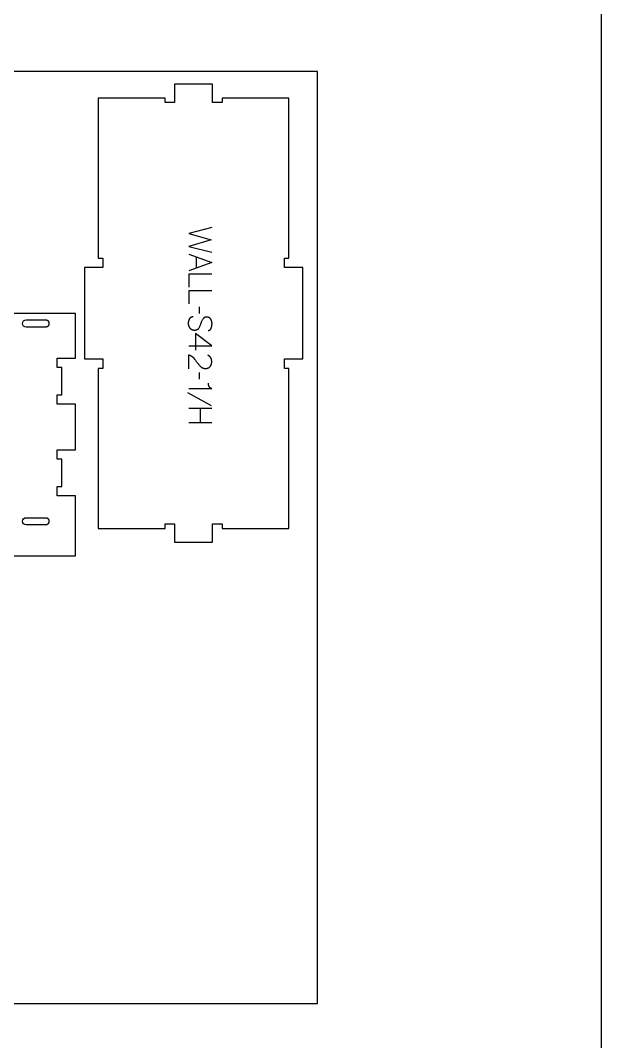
# Model space of a CAD drawing. Extents: x -20252 to -17068, y -19593 to -11999.
# Drawn here: x -17828 to -17068, y -15293 to -13956 of the extents above; entities that cross this region are included whole.
import ezdxf

# ---------------------------------------------------------------- set-up
doc = ezdxf.new("R2010")
doc.units = 0
for name, color, linetype in [('0_SHEET_SPRUCEPLY_2440X122', 1, 'CONTINUOUS'), ('1_ANYTOOL_1MMDEEP_LABELS_S', 2, 'CONTINUOUS'), ('3_ANYTOOL_CUTTHROUGH_INSID', 4, 'CONTINUOUS'), ('4_ANYTOOL_CUTTHROUGH_OUTSI', 5, 'CONTINUOUS'), ('DONOTCUT', 18, 'CONTINUOUS')]:
    doc.layers.add(name, color=color, linetype=linetype)

msp = doc.modelspace()

# ---------------------------------------------------------------- linework, layer by layer
at = {"layer": '0_SHEET_SPRUCEPLY_2440X122'}
msp.add_lwpolyline([(-19879.9, -14023.3), (-19879.9, -15243.3), (-17439.9, -15243.3), (-17439.9, -14023.3)], close=True, dxfattribs=at)
at = {"layer": '1_ANYTOOL_1MMDEEP_LABELS_S'}
for points in [[(-17578.1, -14227.4), (-17608.1, -14235.1), (-17579, -14243.6), (-17608.1, -14252.1), (-17578.1, -14259.6)], [(-17608.1, -14262.1), (-17578.1, -14273), (-17608.1, -14284.1)], [(-17598.5, -14265.6), (-17598.5, -14280.5)], [(-17578.1, -14288.4), (-17608.1, -14288.4), (-17608.1, -14305.5)], [(-17578.1, -14310.2), (-17608.1, -14310.2), (-17608.1, -14327.3)], [(-17594.2, -14339.9), (-17594.3, -14331.1)], [(-17582.7, -14362.2), (-17582.5, -14362.2), (-17582.4, -14362.2), (-17582.3, -14362.1), (-17582.2, -14362.1), (-17582.1, -14362.1), (-17582, -14362.1), (-17581.9, -14362.1), (-17581.8, -14362.1), (-17581.8, -14362.1), (-17581.7, -14362.1), (-17581.6, -14362), (-17581.5, -14362), (-17581.4, -14362), (-17581.3, -14362), (-17581.3, -14362), (-17581.2, -14361.9), (-17581.1, -14361.9), (-17581, -14361.9), (-17581, -14361.8), (-17580.9, -14361.8), (-17580.8, -14361.8), (-17580.7, -14361.7), (-17580.7, -14361.7), (-17580.6, -14361.7), (-17580.5, -14361.6), (-17580.5, -14361.6), (-17580.4, -14361.5), (-17580.3, -14361.5), (-17580.3, -14361.4), (-17580.2, -14361.4), (-17580.1, -14361.3), (-17580.1, -14361.3), (-17580, -14361.2), (-17580, -14361.2), (-17579.9, -14361.1), (-17579.8, -14361.1), (-17579.8, -14361), (-17579.7, -14360.9), (-17579.7, -14360.9), (-17579.6, -14360.8), (-17579.6, -14360.7), (-17579.5, -14360.7), (-17579.5, -14360.6), (-17579.4, -14360.5), (-17579.4, -14360.5), (-17579.3, -14360.4), (-17579.3, -14360.3), (-17579.2, -14360.2), (-17579.2, -14360.2), (-17579.1, -14360.1), (-17579.1, -14360), (-17579, -14359.8), (-17578.9, -14359.7), (-17578.9, -14359.5), (-17578.8, -14359.3), (-17578.7, -14359.1), (-17578.7, -14358.9), (-17578.5, -14358.1), (-17578.3, -14357.3), (-17578.1, -14356.5), (-17578, -14355.7), (-17577.9, -14355.3), (-17577.9, -14355), (-17577.8, -14354.6), (-17577.8, -14354.2), (-17577.8, -14353.9), (-17577.7, -14353.5), (-17577.7, -14353.1), (-17577.7, -14352.8), (-17577.7, -14352.6), (-17577.7, -14352.4), (-17577.7, -14352.2), (-17577.8, -14352), (-17577.8, -14351.8), (-17577.8, -14351.6), (-17577.8, -14351.4), (-17577.8, -14351.3), (-17577.9, -14351.1), (-17577.9, -14350.9), (-17577.9, -14350.7), (-17578, -14350.5), (-17578, -14350.3), (-17578.1, -14350.2), (-17578.1, -14350), (-17578.2, -14349.8), (-17578.2, -14349.6), (-17578.3, -14349.5), (-17578.4, -14349.3), (-17578.4, -14349.1), (-17578.5, -14348.9), (-17578.6, -14348.8), (-17578.7, -14348.6), (-17578.8, -14348.4), (-17578.8, -14348.3), (-17578.9, -14348.1), (-17579, -14348), (-17579.1, -14347.8), (-17579.2, -14347.6), (-17579.3, -14347.5), (-17579.4, -14347.3), (-17579.6, -14347.2), (-17579.7, -14347), (-17579.8, -14346.9), (-17579.9, -14346.7), (-17580, -14346.6), (-17580.2, -14346.4), (-17580.3, -14346.3), (-17580.4, -14346.2), (-17580.6, -14346.1), (-17580.7, -14346), (-17580.8, -14345.8), (-17581, -14345.7), (-17581.1, -14345.6), (-17581.3, -14345.6), (-17581.4, -14345.5), (-17581.6, -14345.4), (-17581.8, -14345.3), (-17581.9, -14345.2), (-17582.1, -14345.2), (-17582.3, -14345.1), (-17582.4, -14345), (-17582.6, -14345), (-17582.8, -14344.9), (-17583, -14344.9), (-17583.2, -14344.8), (-17583.4, -14344.8), (-17583.5, -14344.8), (-17583.7, -14344.7), (-17583.9, -14344.7), (-17584.1, -14344.7), (-17584.3, -14344.7), (-17584.6, -14344.7), (-17584.8, -14344.7), (-17585, -14344.7), (-17585.2, -14344.7), (-17585.4, -14344.7), (-17585.6, -14344.7), (-17585.8, -14344.7), (-17586, -14344.8), (-17586.2, -14344.8), (-17586.4, -14344.9), (-17586.6, -14344.9), (-17586.7, -14345), (-17586.9, -14345), (-17587.1, -14345.1), (-17587.2, -14345.1), (-17587.3, -14345.1), (-17587.4, -14345.2), (-17587.4, -14345.2), (-17587.5, -14345.3), (-17587.6, -14345.3), (-17587.7, -14345.3), (-17587.8, -14345.4), (-17587.8, -14345.4), (-17587.9, -14345.5), (-17588, -14345.5), (-17588.1, -14345.6), (-17588.1, -14345.6), (-17588.2, -14345.7), (-17588.3, -14345.7), (-17588.4, -14345.8), (-17588.4, -14345.8), (-17588.5, -14345.9), (-17588.6, -14346), (-17588.6, -14346), (-17588.7, -14346.1), (-17588.8, -14346.1), (-17588.8, -14346.2), (-17588.9, -14346.3), (-17589, -14346.4), (-17589.2, -14346.5), (-17589.3, -14346.7), (-17589.4, -14346.8), (-17589.5, -14347), (-17589.6, -14347.2), (-17589.7, -14347.3), (-17589.8, -14347.5), (-17590.2, -14348.2), (-17590.6, -14348.9), (-17591, -14349.7), (-17591.3, -14350.5), (-17591.7, -14351.2), (-17592, -14352), (-17592.3, -14352.8), (-17592.6, -14353.7), (-17592.9, -14354.5), (-17593.3, -14355.3), (-17593.6, -14356.1), (-17594, -14356.9), (-17594.3, -14357.6), (-17594.7, -14358.3), (-17595.1, -14359), (-17595.6, -14359.7), (-17595.7, -14359.9), (-17595.8, -14360), (-17595.9, -14360.2), (-17596, -14360.3), (-17596, -14360.3), (-17596.1, -14360.4), (-17596.1, -14360.5), (-17596.2, -14360.6), (-17596.3, -14360.6), (-17596.3, -14360.7), (-17596.4, -14360.8), (-17596.5, -14360.8), (-17596.5, -14360.9), (-17596.6, -14360.9), (-17596.7, -14361), (-17596.8, -14361.1), (-17596.8, -14361.1), (-17596.9, -14361.2), (-17597, -14361.2), (-17597.1, -14361.3), (-17597.1, -14361.3), (-17597.2, -14361.4), (-17597.3, -14361.4), (-17597.4, -14361.5), (-17597.4, -14361.5), (-17597.5, -14361.5), (-17597.6, -14361.6), (-17597.7, -14361.6), (-17597.8, -14361.7), (-17597.9, -14361.7), (-17598, -14361.7), (-17598, -14361.8), (-17598.1, -14361.8), (-17598.2, -14361.8), (-17598.3, -14361.9), (-17598.4, -14361.9), (-17598.5, -14361.9), (-17598.7, -14362), (-17598.9, -14362), (-17599.1, -14362), (-17599.3, -14362.1), (-17599.5, -14362.1), (-17599.7, -14362.1), (-17599.9, -14362.1), (-17600.1, -14362.1), (-17600.3, -14362.1), (-17600.5, -14362.1), (-17600.8, -14362.1), (-17601, -14362.1), (-17601.2, -14362.1), (-17601.5, -14362.1), (-17601.7, -14362), (-17601.9, -14362), (-17602.1, -14362), (-17602.3, -14361.9), (-17602.5, -14361.9), (-17602.7, -14361.8), (-17602.9, -14361.7), (-17603.1, -14361.7), (-17603.3, -14361.6), (-17603.5, -14361.5), (-17603.7, -14361.4), (-17603.9, -14361.4), (-17604.1, -14361.3), (-17604.3, -14361.2), (-17604.4, -14361.1), (-17604.6, -14361), (-17604.8, -14360.9), (-17604.9, -14360.7), (-17605.1, -14360.6), (-17605.2, -14360.5), (-17605.4, -14360.4), (-17605.5, -14360.2), (-17605.7, -14360.1), (-17605.8, -14359.9), (-17605.9, -14359.8), (-17606.1, -14359.6), (-17606.2, -14359.5), (-17606.3, -14359.3), (-17606.4, -14359.1), (-17606.6, -14358.9), (-17606.8, -14358.6), (-17607, -14358.2), (-17607.2, -14357.9), (-17607.4, -14357.5), (-17607.5, -14357.1), (-17607.7, -14356.7), (-17607.7, -14356.5), (-17607.8, -14356.3), (-17607.9, -14356.2), (-17607.9, -14356), (-17608, -14355.8), (-17608, -14355.6), (-17608.1, -14355.4), (-17608.1, -14355.2), (-17608.2, -14355), (-17608.2, -14354.8), (-17608.3, -14354.6), (-17608.3, -14354.4), (-17608.3, -14354.2), (-17608.3, -14354), (-17608.4, -14353.6), (-17608.4, -14353.2), (-17608.4, -14352.8), (-17608.4, -14352.3), (-17608.4, -14351.9), (-17608.4, -14351.5), (-17608.3, -14351.1), (-17608.3, -14350.7), (-17608.2, -14350.3), (-17608.1, -14350), (-17608.1, -14349.6), (-17608, -14349.2), (-17607.8, -14348.8), (-17607.7, -14348.5), (-17607.6, -14348.1), (-17607.4, -14347.7), (-17607.2, -14347.4), (-17607.1, -14347), (-17606.9, -14346.7), (-17606.8, -14346.5), (-17606.7, -14346.4), (-17606.6, -14346.2), (-17606.5, -14346), (-17606.3, -14345.9), (-17606.2, -14345.8), (-17606.1, -14345.6), (-17606, -14345.5), (-17605.9, -14345.4), (-17605.7, -14345.2), (-17605.6, -14345.1), (-17605.5, -14345), (-17605.4, -14345), (-17605.3, -14344.9), (-17605.3, -14344.9), (-17605.2, -14344.8), (-17605.1, -14344.8), (-17605.1, -14344.7), (-17605, -14344.7), (-17604.9, -14344.6), (-17604.8, -14344.6), (-17604.8, -14344.5), (-17604.7, -14344.5), (-17604.6, -14344.5), (-17604.5, -14344.4), (-17604.5, -14344.4), (-17604.4, -14344.4), (-17604.3, -14344.3), (-17604.2, -14344.3), (-17604.1, -14344.3), (-17604.1, -14344.2), (-17604, -14344.2), (-17603.8, -14344.2), (-17603.7, -14344.1), (-17603.5, -14344.1), (-17603.3, -14344), (-17603.1, -14344), (-17603, -14344), (-17602.8, -14344), (-17602.6, -14344), (-17602.4, -14343.9), (-17602.2, -14343.9)], [(-17608.1, -14382.2), (-17578, -14382.2), (-17599.4, -14366.2)], [(-17599.4, -14366.2), (-17599.4, -14388)], [(-17608, -14412.4), (-17608, -14394.1), (-17607.5, -14394.2), (-17607.3, -14394.3), (-17607.1, -14394.4), (-17606.9, -14394.5), (-17606.6, -14394.6), (-17606.4, -14394.7), (-17606.2, -14394.8), (-17606, -14394.9), (-17605.8, -14395), (-17605.6, -14395.1), (-17605.4, -14395.2), (-17605.2, -14395.3), (-17605, -14395.4), (-17604.8, -14395.5), (-17604.6, -14395.7), (-17604.4, -14395.8), (-17604.2, -14395.9), (-17604, -14396.1), (-17603.9, -14396.2), (-17603.7, -14396.3), (-17603.5, -14396.5), (-17603.3, -14396.6), (-17603.1, -14396.8), (-17603, -14396.9), (-17602.8, -14397.1), (-17602.6, -14397.3), (-17602.5, -14397.4), (-17602.3, -14397.6), (-17602.2, -14397.8), (-17601.8, -14398.1), (-17600.6, -14399.6), (-17599.4, -14401.1), (-17598.3, -14402.6), (-17597.1, -14404.1), (-17596.6, -14404.9), (-17596, -14405.6), (-17595.4, -14406.3), (-17594.9, -14407), (-17594.3, -14407.7), (-17593.7, -14408.3), (-17593, -14409), (-17592.4, -14409.6), (-17592.3, -14409.7), (-17592.1, -14409.8), (-17592, -14410), (-17591.8, -14410.1), (-17591.6, -14410.2), (-17591.5, -14410.4), (-17591.3, -14410.5), (-17591.1, -14410.6), (-17590.9, -14410.7), (-17590.8, -14410.8), (-17590.6, -14410.9), (-17590.4, -14411), (-17590.2, -14411.1), (-17590, -14411.2), (-17589.8, -14411.3), (-17589.7, -14411.3), (-17589.5, -14411.4), (-17589.3, -14411.5), (-17589.1, -14411.5), (-17588.9, -14411.6), (-17588.7, -14411.6), (-17588.5, -14411.7), (-17588.3, -14411.7), (-17588.1, -14411.8), (-17587.8, -14411.8), (-17587.6, -14411.8), (-17587.4, -14411.9), (-17587.2, -14411.9), (-17587, -14411.9), (-17586.8, -14411.9), (-17586.5, -14411.9), (-17586.3, -14411.9), (-17586.1, -14411.9), (-17585.8, -14411.9), (-17585.6, -14411.9), (-17585.3, -14411.9), (-17585.1, -14411.9), (-17584.9, -14411.8), (-17584.6, -14411.8), (-17584.4, -14411.8), (-17584.2, -14411.7), (-17584, -14411.7), (-17583.8, -14411.6), (-17583.6, -14411.6), (-17583.3, -14411.5), (-17583.1, -14411.4), (-17583, -14411.4), (-17582.8, -14411.3), (-17582.6, -14411.2), (-17582.4, -14411.1), (-17582.2, -14411), (-17582, -14410.9), (-17581.8, -14410.8), (-17581.7, -14410.7), (-17581.5, -14410.6), (-17581.3, -14410.5), (-17581.2, -14410.4), (-17581, -14410.2), (-17580.9, -14410.1), (-17580.7, -14410), (-17580.6, -14409.8), (-17580.4, -14409.7), (-17580.3, -14409.5), (-17580.2, -14409.4), (-17580, -14409.2), (-17579.9, -14409.1), (-17579.8, -14408.9), (-17579.7, -14408.7), (-17579.6, -14408.6), (-17579.5, -14408.4), (-17579.4, -14408.2), (-17579.3, -14408), (-17579.2, -14407.9), (-17579.1, -14407.7), (-17579, -14407.5), (-17578.9, -14407.3), (-17578.8, -14407.1), (-17578.7, -14406.9), (-17578.7, -14406.7), (-17578.6, -14406.5), (-17578.5, -14406.3), (-17578.5, -14406.1), (-17578.4, -14405.9), (-17578.4, -14405.7), (-17578.3, -14405.5), (-17578.3, -14405.3), (-17578.2, -14405.1), (-17578.2, -14404.8), (-17578.2, -14404.6), (-17578.1, -14404.4), (-17578.1, -14404.2), (-17578.1, -14403.9), (-17578.1, -14403.7), (-17578.1, -14403.5), (-17578.1, -14403), (-17578.1, -14402.6), (-17578.1, -14402.3), (-17578.1, -14401.9), (-17578.2, -14401.6), (-17578.2, -14401.2), (-17578.3, -14400.9), (-17578.3, -14400.6), (-17578.4, -14400.3), (-17578.5, -14399.9), (-17578.5, -14399.8), (-17578.6, -14399.6), (-17578.6, -14399.5), (-17578.7, -14399.3), (-17578.7, -14399.2), (-17578.8, -14399), (-17578.9, -14398.9), (-17578.9, -14398.7), (-17579, -14398.6), (-17579.1, -14398.5), (-17579.1, -14398.3), (-17579.2, -14398.2), (-17579.3, -14398.1), (-17579.3, -14397.9), (-17579.4, -14397.8), (-17579.5, -14397.7), (-17579.6, -14397.5), (-17579.7, -14397.4), (-17579.8, -14397.3), (-17579.9, -14397.2), (-17580, -14397), (-17580.1, -14396.9), (-17580.2, -14396.8), (-17580.3, -14396.7), (-17580.4, -14396.6), (-17580.5, -14396.5), (-17580.6, -14396.3), (-17580.7, -14396.2), (-17580.8, -14396.1), (-17580.9, -14396), (-17581.1, -14395.9), (-17581.2, -14395.8), (-17581.4, -14395.6), (-17581.7, -14395.4), (-17582, -14395.2), (-17582.3, -14395), (-17582.6, -14394.9), (-17582.9, -14394.7), (-17583.2, -14394.5)], [(-17594.2, -14426.1), (-17594.3, -14417.3)], [(-17608.1, -14438.2), (-17578, -14438.2), (-17578.2, -14438.2), (-17578.3, -14438.2), (-17578.5, -14438.2), (-17578.6, -14438.1), (-17578.8, -14438.1), (-17578.9, -14438), (-17579, -14438), (-17579.2, -14438), (-17579.3, -14437.9), (-17579.4, -14437.8), (-17579.5, -14437.8), (-17579.5, -14437.8), (-17579.6, -14437.8), (-17579.7, -14437.7), (-17579.7, -14437.7), (-17579.8, -14437.7), (-17579.8, -14437.6), (-17579.9, -14437.6), (-17579.9, -14437.5), (-17580, -14437.5), (-17580.1, -14437.5), (-17580.1, -14437.4), (-17580.2, -14437.4), (-17580.2, -14437.3), (-17580.3, -14437.3), (-17580.3, -14437.3), (-17580.4, -14437.2), (-17580.4, -14437.2), (-17580.5, -14437.1), (-17580.5, -14437.1), (-17580.6, -14437), (-17580.6, -14437), (-17580.7, -14436.9), (-17580.8, -14436.8), (-17580.9, -14436.6), (-17580.9, -14436.5), (-17581, -14436.4), (-17581.1, -14436.3), (-17581.2, -14436.2), (-17581.2, -14436), (-17581.3, -14435.9), (-17581.4, -14435.8), (-17581.4, -14435.6), (-17581.6, -14435.3), (-17581.7, -14435), (-17581.8, -14434.8), (-17581.9, -14434.5), (-17581.9, -14434.2), (-17582, -14433.9), (-17582.1, -14433.6), (-17582.2, -14433.4), (-17582.2, -14433.1), (-17582.3, -14432.8), (-17582.3, -14432.6), (-17582.3, -14432.3), (-17582.4, -14432), (-17582.4, -14431.8), (-17582.4, -14431.5), (-17582.4, -14431.2)], [(-17578.5, -14460.9), (-17609.3, -14443.8)], [(-17578.1, -14464.4), (-17608.1, -14464.4)], [(-17592.8, -14482.7), (-17592.8, -14464.4)], [(-17608.1, -14482.7), (-17578.1, -14482.7)]]:
    msp.add_lwpolyline(points, dxfattribs=at)
at = {"layer": '3_ANYTOOL_CUTTHROUGH_INSID', "color": 4}
for points in [[(-17820.8, -14348.3), (-17795.1, -14348.3), (-17795, -14348.3), (-17794.9, -14348.3), (-17794.8, -14348.3), (-17794.7, -14348.3), (-17794.6, -14348.3), (-17794.5, -14348.3), (-17794.4, -14348.3), (-17794.3, -14348.4), (-17794.2, -14348.4), (-17794.1, -14348.4), (-17794, -14348.4), (-17793.9, -14348.5), (-17793.8, -14348.5), (-17793.7, -14348.6), (-17793.6, -14348.6), (-17793.5, -14348.6), (-17793.4, -14348.7), (-17793.3, -14348.7), (-17793.2, -14348.8), (-17793.1, -14348.8), (-17793.1, -14348.9), (-17793, -14349), (-17792.9, -14349), (-17792.8, -14349.1), (-17792.7, -14349.2), (-17792.6, -14349.2), (-17792.5, -14349.3), (-17792.5, -14349.4), (-17792.4, -14349.5), (-17792.3, -14349.6), (-17792.2, -14349.6), (-17792.2, -14349.7), (-17792.1, -14349.8), (-17792, -14349.9), (-17792, -14350), (-17791.9, -14350.1), (-17791.8, -14350.2), (-17791.8, -14350.3), (-17791.7, -14350.4), (-17791.7, -14350.5), (-17791.6, -14350.6), (-17791.6, -14350.7), (-17791.5, -14350.8), (-17791.5, -14350.9), (-17791.4, -14351), (-17791.4, -14351.1), (-17791.4, -14351.2), (-17791.3, -14351.3), (-17791.3, -14351.4), (-17791.3, -14351.5), (-17791.2, -14351.6), (-17791.2, -14351.7), (-17791.2, -14351.9), (-17791.2, -14352), (-17791.1, -14352.1), (-17791.1, -14352.2), (-17791.1, -14352.3), (-17791.1, -14352.4), (-17791.1, -14352.5), (-17791.1, -14352.6), (-17791.1, -14352.7), (-17791.1, -14352.8), (-17791.1, -14352.9), (-17791.1, -14353), (-17791.1, -14353.1), (-17791.1, -14353.2), (-17791.1, -14353.4), (-17791.1, -14353.5), (-17791.1, -14353.6), (-17791.1, -14353.7), (-17791.1, -14353.8), (-17791.1, -14353.9), (-17791.1, -14354), (-17791.2, -14354.1), (-17791.2, -14354.2), (-17791.2, -14354.3), (-17791.2, -14354.4), (-17791.3, -14354.5), (-17791.3, -14354.6), (-17791.3, -14354.8), (-17791.4, -14354.9), (-17791.4, -14355), (-17791.4, -14355.1), (-17791.5, -14355.2), (-17791.5, -14355.3), (-17791.6, -14355.4), (-17791.6, -14355.5), (-17791.7, -14355.6), (-17791.7, -14355.7), (-17791.8, -14355.8), (-17791.8, -14355.9), (-17791.9, -14356), (-17792, -14356.1), (-17792, -14356.2), (-17792.1, -14356.3), (-17792.2, -14356.3), (-17792.2, -14356.4), (-17792.3, -14356.5), (-17792.4, -14356.6), (-17792.5, -14356.7), (-17792.5, -14356.8), (-17792.6, -14356.8), (-17792.7, -14356.9), (-17792.8, -14357), (-17792.9, -14357), (-17793, -14357.1), (-17793.1, -14357.2), (-17793.1, -14357.2), (-17793.2, -14357.3), (-17793.3, -14357.3), (-17793.4, -14357.4), (-17793.5, -14357.4), (-17793.6, -14357.5), (-17793.7, -14357.5), (-17793.8, -14357.6), (-17793.9, -14357.6), (-17794, -14357.6), (-17794.1, -14357.6), (-17794.2, -14357.7), (-17794.3, -14357.7), (-17794.4, -14357.7), (-17794.5, -14357.7), (-17794.6, -14357.8), (-17794.7, -14357.8), (-17794.8, -14357.8), (-17794.9, -14357.8), (-17795, -14357.8), (-17795.1, -14357.8), (-17820.8, -14357.8, -1)], [(-17820.8, -14616.8, -1), (-17820.8, -14607.3), (-17795.1, -14607.3), (-17795, -14607.3), (-17794.9, -14607.3), (-17794.8, -14607.3), (-17794.7, -14607.3), (-17794.6, -14607.3), (-17794.5, -14607.3), (-17794.4, -14607.3), (-17794.3, -14607.4), (-17794.2, -14607.4), (-17794.1, -14607.4), (-17794, -14607.4), (-17793.9, -14607.5), (-17793.8, -14607.5), (-17793.7, -14607.6), (-17793.6, -14607.6), (-17793.5, -14607.6), (-17793.4, -14607.7), (-17793.3, -14607.7), (-17793.2, -14607.8), (-17793.1, -14607.8), (-17793.1, -14607.9), (-17793, -14608), (-17792.9, -14608), (-17792.8, -14608.1), (-17792.7, -14608.2), (-17792.6, -14608.2), (-17792.5, -14608.3), (-17792.5, -14608.4), (-17792.4, -14608.5), (-17792.3, -14608.6), (-17792.2, -14608.6), (-17792.2, -14608.7), (-17792.1, -14608.8), (-17792, -14608.9), (-17792, -14609), (-17791.9, -14609.1), (-17791.8, -14609.2), (-17791.8, -14609.3), (-17791.7, -14609.4), (-17791.7, -14609.5), (-17791.6, -14609.6), (-17791.6, -14609.7), (-17791.5, -14609.8), (-17791.5, -14609.9), (-17791.4, -14610), (-17791.4, -14610.1), (-17791.4, -14610.2), (-17791.3, -14610.3), (-17791.3, -14610.4), (-17791.3, -14610.5), (-17791.2, -14610.6), (-17791.2, -14610.7), (-17791.2, -14610.9), (-17791.2, -14611), (-17791.1, -14611.1), (-17791.1, -14611.2), (-17791.1, -14611.3), (-17791.1, -14611.4), (-17791.1, -14611.5), (-17791.1, -14611.6), (-17791.1, -14611.7), (-17791.1, -14611.8), (-17791.1, -14611.9), (-17791.1, -14612), (-17791.1, -14612.1), (-17791.1, -14612.2), (-17791.1, -14612.4), (-17791.1, -14612.5), (-17791.1, -14612.6), (-17791.1, -14612.7), (-17791.1, -14612.8), (-17791.1, -14612.9), (-17791.1, -14613), (-17791.2, -14613.1), (-17791.2, -14613.2), (-17791.2, -14613.3), (-17791.2, -14613.4), (-17791.3, -14613.5), (-17791.3, -14613.6), (-17791.3, -14613.8), (-17791.4, -14613.9), (-17791.4, -14614), (-17791.4, -14614.1), (-17791.5, -14614.2), (-17791.5, -14614.3), (-17791.6, -14614.4), (-17791.6, -14614.5), (-17791.7, -14614.6), (-17791.7, -14614.7), (-17791.8, -14614.8), (-17791.8, -14614.9), (-17791.9, -14615), (-17792, -14615.1), (-17792, -14615.2), (-17792.1, -14615.3), (-17792.2, -14615.3), (-17792.2, -14615.4), (-17792.3, -14615.5), (-17792.4, -14615.6), (-17792.5, -14615.7), (-17792.5, -14615.8), (-17792.6, -14615.8), (-17792.7, -14615.9), (-17792.8, -14616), (-17792.9, -14616), (-17793, -14616.1), (-17793.1, -14616.2), (-17793.1, -14616.2), (-17793.2, -14616.3), (-17793.3, -14616.3), (-17793.4, -14616.4), (-17793.5, -14616.4), (-17793.6, -14616.5), (-17793.7, -14616.5), (-17793.8, -14616.6), (-17793.9, -14616.6), (-17794, -14616.6), (-17794.1, -14616.6), (-17794.2, -14616.7), (-17794.3, -14616.7), (-17794.4, -14616.7), (-17794.5, -14616.7), (-17794.6, -14616.8), (-17794.7, -14616.8), (-17794.8, -14616.8), (-17794.9, -14616.8), (-17795, -14616.8), (-17795.1, -14616.8)]]:
    msp.add_lwpolyline(points, format="xyb", close=True, dxfattribs=at)
at = {"layer": '4_ANYTOOL_CUTTHROUGH_OUTSI', "color": 5}
msp.add_lwpolyline([(-17477.1, -14267.4), (-17477.1, -14057.9), (-17564.6, -14057.9), (-17564.6, -14063.9), (-17577.1, -14063.9), (-17577.1, -14039.9), (-17626.6, -14039.9), (-17626.6, -14063.9), (-17639.1, -14063.9), (-17639.1, -14057.9), (-17726.6, -14057.9), (-17726.6, -14267.4), (-17720.6, -14267.4), (-17720.6, -14279.9), (-17744.6, -14279.9), (-17744.6, -14399.4), (-17720.6, -14399.4), (-17720.6, -14411.9), (-17726.6, -14411.9), (-17726.6, -14621.4), (-17639.1, -14621.4), (-17639.1, -14615.4), (-17626.6, -14615.4), (-17626.6, -14639.4), (-17577.1, -14639.4), (-17577.1, -14615.4), (-17564.6, -14615.4), (-17564.6, -14621.4), (-17477.1, -14621.4), (-17477.1, -14411.9), (-17483.1, -14411.9), (-17483.1, -14399.4), (-17459.1, -14399.4), (-17459.1, -14279.9), (-17483.1, -14279.9), (-17483.1, -14267.4)], close=True, dxfattribs=at)
msp.add_lwpolyline([(-17855.6, -14657.3), (-17756.1, -14657.3), (-17756.1, -14637.5), (-17756.1, -14625.5), (-17756.1, -14578.8), (-17780.1, -14578.8), (-17780.1, -14566.3), (-17774.1, -14566.3), (-17774.1, -14530.8), (-17780.1, -14530.8), (-17780.1, -14518.3), (-17756.1, -14518.3), (-17756.1, -14458.8), (-17780.1, -14458.8), (-17780.1, -14446.3), (-17774.1, -14446.3), (-17774.1, -14410.8), (-17780.1, -14410.8), (-17780.1, -14398.3), (-17756.1, -14398.3), (-17756.1, -14398.3), (-17756.1, -14339.8), (-17855.6, -14339.8)], dxfattribs=at)
at = {"layer": 'DONOTCUT'}
msp.add_lwpolyline([(-20251.6, -19592.7), (-17068.2, -19592.7), (-17068.2, -11999.3), (-20251.6, -11999.3)], close=True, dxfattribs=at)

doc.saveas('drawing.dxf')
